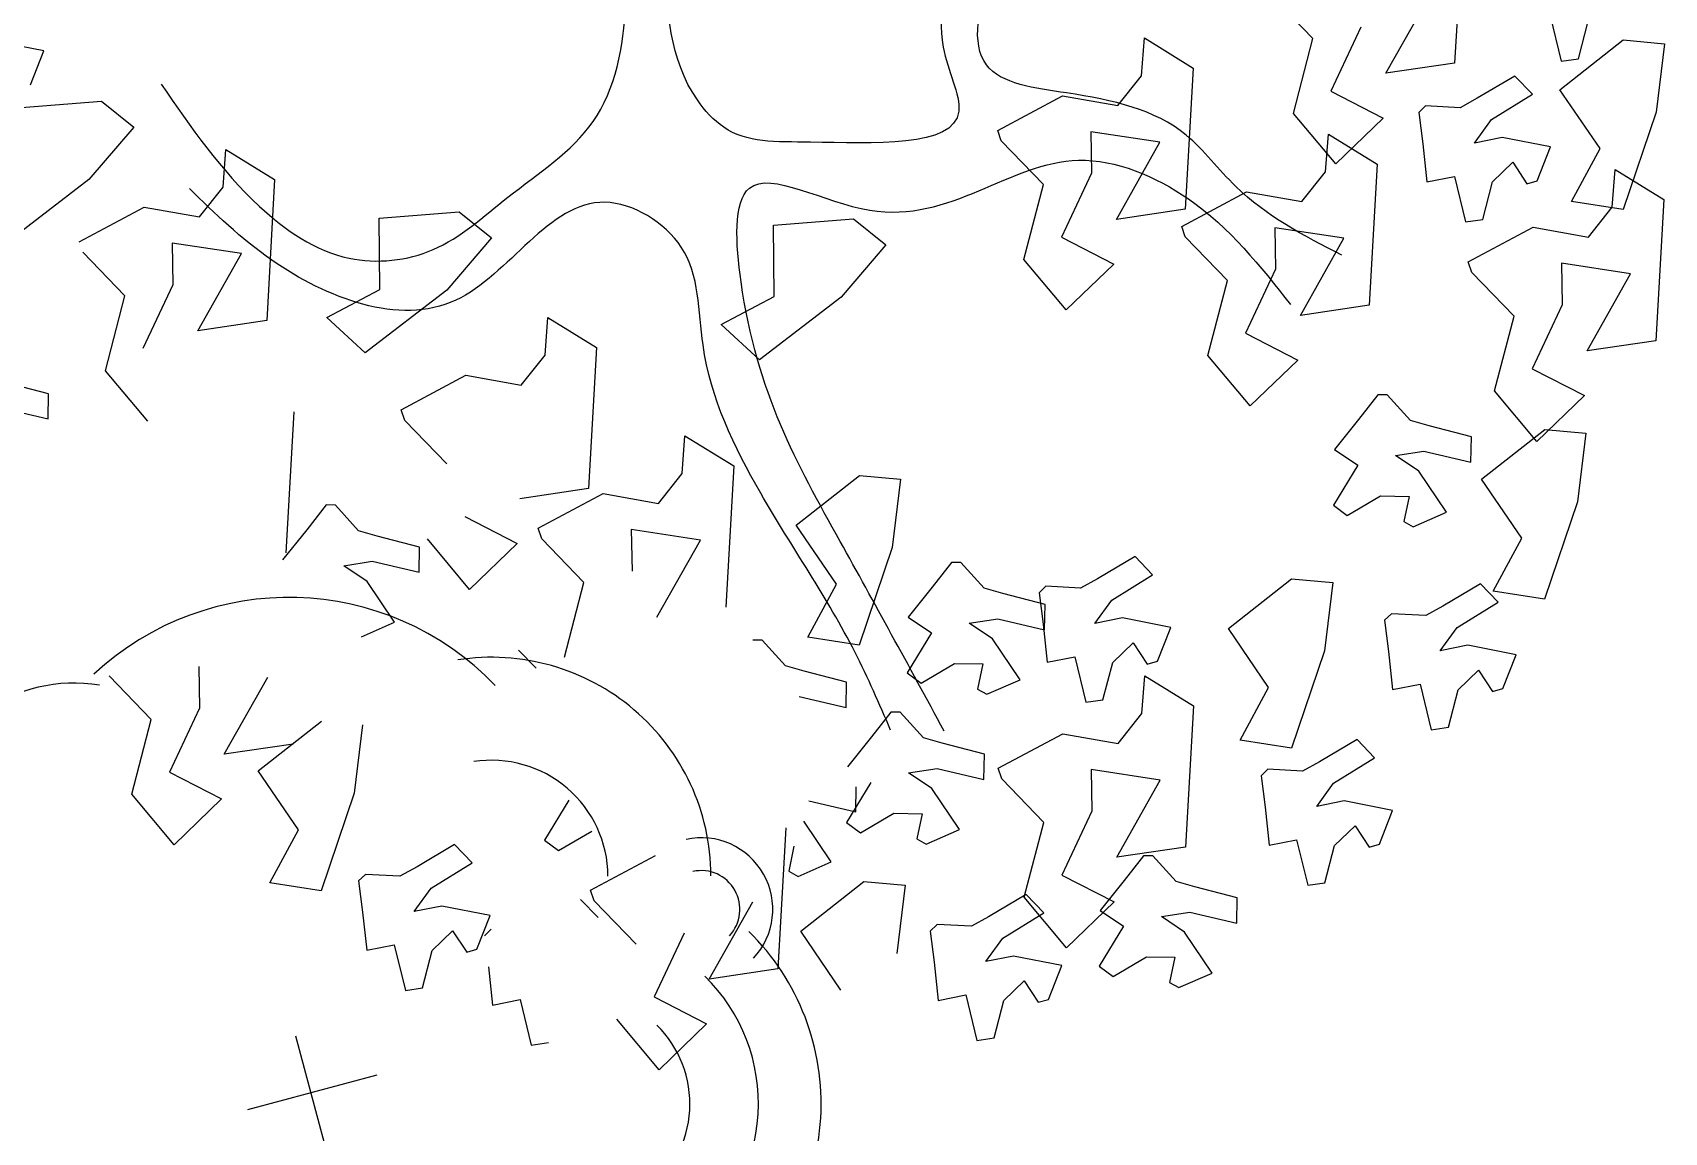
# Model space of a CAD drawing. Extents: x 225694 to 1397201, y -46174 to 794826.
# Drawn here: x 653760 to 658852, y 575310 to 578744 of the extents above; entities that cross this region are included whole.
import ezdxf

# ---------------------------------------------------------------- set-up
doc = ezdxf.new("R2010")
doc.units = 0
doc.header["$LTSCALE"] = 0.5
doc.header["$MEASUREMENT"] = 0
doc.layers.add('08-树', color=73, linetype='Continuous')
doc.layers.add('树', color=124, linetype='Continuous')
doc.styles.get("Standard").update_dxf_attribs({"font": 'rs.shx', "bigfont": 'hztxt.shx'})

# ---------------------------------------------------------------- blocks, each defined once
blk = doc.blocks.new('银杏')
at = {"layer": '树', "color": 60}
for p, q in [((351.9640775497537, 2732.857912140549), (392.2581877529155, 2843.016276097507)), ((392.2581877529155, 2843.016276097507), (573.5369792541023, 2770.24956531229)), ((441.8121681183111, 2523.679324485012), (351.9640775497537, 2732.857912140549)), ((573.5369792541023, 2770.24956531229), (816.0881668038201, 2608.577080323943)), ((700.5697184612509, 2615.834928893135), (818.6928151852917, 2727.299777918612)), ((818.6928151852917, 2727.299777918612), (1199.203734948067, 2602.145431067911)), ((370.503784090979, 2596.681684555137), (275.1452851758804, 2650.723476915271)), ((364.8515565812122, 2547.950981492293), (370.503784090979, 2596.681684555137)), ((632.6169303979259, 2590.501912468229), (441.8121681183111, 2523.679324485012)), ((756.3974041703623, 2473.465749675524), (632.6169303979259, 2590.501912468229)), ((802.0205795129295, 2580.594967526966), (700.5697184612509, 2615.834928893135)), ((816.0881668038201, 2608.577080323943), (756.3974041703623, 2473.465749675524)), ((1199.203734948067, 2602.145431067911), (1176.604605689412, 2406.557532739476)), ((232.171496727271, 2550.778439572663), (364.8515565812122, 2547.950981492293)), ((866.2921030537691, 2493.884321293444), (802.0205795129295, 2580.594967526966)), ((997.3575314113405, 2582.021266662632), (918.0614295850974, 2400.572706652456)), ((1176.604605689412, 2406.557532739476), (997.3575314113405, 2582.021266662632)), ((591.678952065995, 2455.62165960588), (530.5274939860683, 2330.169857126311)), ((674.6774774014484, 2394.722548241843), (591.678952065995, 2455.62165960588)), ((799.0482828409877, 2349.630687822239), (866.2921030537691, 2493.884321293444)), ((434.2789450490382, 2444.734479680308), (371.6550788988825, 2409.990730063641)), ((371.6550788988825, 2409.990730063641), (404.9720697139855, 2291.0199654178)), ((473.7213238903787, 2314.075553635717), (434.2789450490382, 2444.734479680308)), ((-88.28728750371374, 2379.903482806054), (292.2236322544049, 2254.749135954422)), ((606.0936917753424, 2341.585703081102), (674.9851693732198, 2364.384940708173)), ((674.9851693732198, 2364.384940708173), (674.6774774014484, 2394.722548241843)), ((918.0614295850974, 2400.572706652456), (1032.289153724676, 2372.086098567699)), ((1032.289153724676, 2372.086098567699), (1185.376898653572, 2243.125787105528)), ((1185.376898653572, 2243.125787105528), (1297.232383929892, 2366.535148119205)), ((1297.232383929892, 2366.535148119205), (1387.970928785158, 2202.983471906395)), ((525.3251818770077, 2250.845195933362), (473.7213238903787, 2314.075553635717)), ((530.5274939860683, 2330.169857126311), (525.3251818770077, 2250.845195933362)), ((645.062910099281, 2271.345641508349), (606.0936917753424, 2341.585703081102)), ((846.1976553096902, 2146.809189328575), (799.0482828409877, 2349.630687822239)), ((1361.298550109146, 2233.049705310841), (1401.592660311377, 2343.208069268265)), ((1401.592660311377, 2343.208069268265), (1582.871451812563, 2270.441358483047)), ((404.9720697139855, 2291.0199654178), (418.2220933164936, 2237.354454227374)), ((740.4214090162423, 2217.303849147749), (645.062910099281, 2271.345641508349)), ((1582.871451812563, 2270.441358483047), (1825.422639363213, 2108.768873493769)), ((269.6245029985439, 2059.161237626453), (90.37742871860974, 2234.624971549609)), ((292.2236322544049, 2254.749135954422), (269.6245029985439, 2059.161237626453)), ((418.2220933164936, 2237.354454227374), (388.0251679576468, 2144.162770168041)), ((1027.976891630096, 2232.238607186475), (877.7345460818615, 2148.884085078374)), ((1218.693889470538, 2124.155022461549), (1027.976891630096, 2232.238607186475)), ((1451.146640676772, 2023.871117655304), (1361.298550109146, 2233.049705310841)), ((734.7691815055441, 2168.57314608444), (740.4214090162423, 2217.303849147749)), ((1387.970928785158, 2202.983471906395), (1218.693889470538, 2124.155022461549)), ((388.0251679576468, 2144.162770168041), (400.96749959304, 2120.834866504301)), ((596.886809538817, 2092.075942979311), (602.0891216516029, 2171.400604165741)), ((602.0891216516029, 2171.400604165741), (734.7691815055441, 2168.57314608444)), ((877.7345460818615, 2148.884085078374), (846.1976553096902, 2146.809189328575)), ((400.96749959304, 2120.834866504301), (489.4760290093254, 2108.92280880094)), ((489.4760290093254, 2108.92280880094), (596.886809538817, 2092.075942979311)), ((1641.951402956387, 2090.693705638521), (1451.146640676772, 2023.871117655304)), ((1765.731876729755, 1973.657542845351), (1641.951402956387, 2090.693705638521)), ((1825.422639363213, 2108.768873493769), (1765.731876729755, 1973.657542845351)), ((125.3090510356706, 2024.689803455607), (278.3967959608417, 1895.729491992504)), ((278.3967959608417, 1895.729491992504), (390.2522812390234, 2019.138853006647)), ((390.2522812390234, 2019.138853006647), (480.9908260942902, 1855.587176792906)), ((1327.358846140793, 2027.002009106451), (1266.792481834767, 1919.318304528599)), ((1396.208147519035, 2007.287789644324), (1327.358846140793, 2027.002009106451)), ((1331.70830843295, 1887.008003475261), (1396.208147519035, 2007.287789644324)), ((393.6958357791882, 1857.330908213393), (511.8189325041603, 1968.795757237938)), ((511.8189325041603, 1968.795757237938), (892.329852262279, 1843.641410386306)), ((1799.339458605042, 1979.150291445781), (1736.715592453023, 1944.406541828183)), ((1736.715592453023, 1944.406541828183), (1770.03258327092, 1825.435777185136)), ((1838.781837446382, 1848.491365400725), (1799.339458605042, 1979.150291445781)), ((1266.792481834767, 1919.318304528599), (1238.21441649436, 1872.001876113587)), ((1515.205158590106, 1903.687576073804), (1383.256727662636, 1858.220366514404)), ((1530.83180407132, 1801.936581367278), (1515.205158590106, 1903.687576073804)), ((120.9967889392283, 1884.842312074383), (-29.24555660993792, 1801.487789965817)), ((311.7137867787387, 1776.758727348992), (120.9967889392283, 1884.842312074383)), ((480.9908260942902, 1855.587176792906), (311.7137867787387, 1776.758727348992)), ((495.1466968308669, 1822.090946846292), (393.6958357791882, 1857.330908213393)), ((1238.21441649436, 1872.001876113587), (1150.965494055068, 1827.457855047309)), ((1323.487131644739, 1805.80795084883), (1331.70830843295, 1887.008003475261)), ((1383.256727662636, 1858.220366514404), (1323.487131644739, 1805.80795084883)), ((1895.588007544866, 1864.585668892716), (1890.385695433011, 1785.261007698369)), ((2010.123423656216, 1805.761453274288), (1971.154205332277, 1876.001514847041)), ((559.4182203717064, 1735.380300612305), (495.1466968308669, 1822.090946846292)), ((690.4836487264838, 1823.517245980096), (611.1875469021033, 1642.068685972248)), ((869.730723006418, 1648.053512057872), (690.4836487264838, 1823.517245980096)), ((892.329852262279, 1843.641410386306), (869.730723006418, 1648.053512057872)), ((1150.965494055068, 1827.457855047309), (1143.621785647003, 1801.810925715719)), ((1422.650495317532, 1735.636595342425), (1444.762320633745, 1812.859217719757)), ((1444.762320633745, 1812.859217719757), (1509.597447140841, 1780.267082275939)), ((1770.03258327092, 1825.435777185136), (1783.28260687436, 1771.770265994244)), ((1890.385695433011, 1785.261007698369), (1838.781837446382, 1848.491365400725)), ((1143.621785647003, 1801.810925715719), (1197.783670210047, 1730.802847589948)), ((1509.597447140841, 1780.267082275939), (1530.83180407132, 1801.936581367278)), ((1783.28260687436, 1771.770265994244), (1753.085681514582, 1678.57858193398)), ((492.1744001570623, 1591.126667139702), (559.4182203717064, 1735.380300612305)), ((1197.783670210047, 1730.802847589948), (1261.822028428083, 1642.9394232427)), ((1451.865818701452, 1629.994636268471), (1422.650495317532, 1735.636595342425)), ((1261.822028428083, 1642.9394232427), (1321.59162444598, 1695.351838907343)), ((1321.59162444598, 1695.351838907343), (1413.411279708846, 1599.533554077731)), ((1753.085681514582, 1678.57858193398), (1766.028013149044, 1655.25067827024)), ((1961.947323093889, 1626.49175474525), (1967.149635209469, 1705.816415932612)), ((611.1875469021033, 1642.068685972248), (725.415271044476, 1613.582077887491)), ((1413.411279708846, 1599.533554077731), (1451.865818701452, 1629.994636268471)), ((1766.028013149044, 1655.25067827024), (1854.536542567192, 1643.338620567811)), ((1854.536542567192, 1643.338620567811), (1961.947323093889, 1626.49175474525)), ((539.3237726266962, 1388.305168647435), (492.1744001570623, 1591.126667139702)), ((725.415271044476, 1613.582077887491), (878.5030159696471, 1484.621766422992)), ((878.5030159696471, 1484.621766422992), (990.3585012468975, 1608.031127438531)), ((990.3585012468975, 1608.031127438531), (1081.097046103096, 1444.479451225256)), ((-3.773912675911561, 1424.229672271875), (114.3491840490606, 1535.69452129642)), ((114.3491840490606, 1535.69452129642), (494.8601038071793, 1410.540174444322)), ((1584.257248249603, 1431.246261980967), (1624.551358453697, 1541.40462593839)), ((1624.551358453697, 1541.40462593839), (1805.830149953952, 1468.637915153173)), ((2135.062927866122, 1527.281398686231), (2072.439061714103, 1492.537649069098)), ((2174.505306707462, 1396.622472642572), (2135.062927866122, 1527.281398686231)), ((2072.439061714103, 1492.537649069098), (2105.756052530138, 1373.566884428845)), ((721.1030089480337, 1473.734586506267), (570.8606633979362, 1390.380064397701)), ((911.8200067875441, 1365.65100178041), (721.1030089480337, 1473.734586506267)), ((1081.097046103096, 1444.479451225256), (911.8200067875441, 1365.65100178041)), ((1805.830149953952, 1468.637915153173), (2048.381337504601, 1306.965430164826)), ((97.6769483757671, 1388.989710903843), (-3.773912675911561, 1424.229672271875)), ((161.9484719166066, 1302.279064670787), (97.6769483757671, 1388.989710903843)), ((293.013900271384, 1390.416010038578), (213.7177984470036, 1208.96745003073)), ((472.2609745503869, 1214.952276116353), (293.013900271384, 1390.416010038578)), ((494.8601038071793, 1410.540174444322), (472.2609745503869, 1214.952276116353)), ((570.8606633979362, 1390.380064397701), (539.3237726266962, 1388.305168647435)), ((1674.105338818161, 1222.067674325895), (1584.257248249603, 1431.246261980967)), ((2226.109164691297, 1333.39211494301), (2174.505306707462, 1396.622472642572)), ((2105.756052530138, 1373.566884428845), (2119.006076132646, 1319.901373238885)), ((94.70465170103125, 1158.025431198184), (161.9484719166066, 1302.279064670787)), ((2048.381337504601, 1306.965430164826), (1988.690574871143, 1171.854099515476)), ((2119.006076132646, 1319.901373238885), (2088.80915077473, 1226.70968917443)), ((1864.910101097776, 1288.890262308181), (1674.105338818161, 1222.067674325895)), ((1988.690574871143, 1171.854099515476), (1864.910101097776, 1288.890262308181)), ((2297.670792357763, 1174.622861981974), (2302.873104470549, 1253.947523173527)), ((213.7177984470036, 1208.96745003073), (327.9455225875136, 1180.480841945508)), ((2088.80915077473, 1226.70968917443), (2101.75148240733, 1203.381785514415)), ((2101.75148240733, 1203.381785514415), (2190.260011828272, 1191.46972780826)), ((141.8540241706651, 955.2039327054517), (94.70465170103125, 1158.025431198184)), ((327.9455225875136, 1180.480841945508), (481.033267513616, 1051.520530481474)), ((481.033267513616, 1051.520530481474), (592.8887527908664, 1174.929891496547)), ((592.8887527908664, 1174.929891496547), (683.6272976461332, 1011.378215283272)), ((2190.260011828272, 1191.46972780826), (2297.670792357763, 1174.622861981974)), ((1629.064174651867, 1064.753709308454), (1567.912716569146, 939.3019068330759)), ((1712.062699985458, 1003.854597945348), (1629.064174651867, 1064.753709308454)), ((1742.821346815443, 958.2938689423027), (1860.944443539483, 1069.758717966848)), ((323.6332604920026, 1040.633350564283), (173.3909149428364, 957.2788284557173)), ((514.350258331513, 932.5497658384265), (323.6332604920026, 1040.633350564283)), ((1471.664167632116, 1053.866529387073), (1409.04030148196, 1019.122779770871)), ((1409.04030148196, 1019.122779770871), (1442.357292293338, 900.1520151282893)), ((1511.106546472525, 923.2076033429476), (1471.664167632116, 1053.866529387073)), ((683.6272976461332, 1011.378215283272), (514.350258331513, 932.5497658384265)), ((1643.478914356558, 950.7177527920576), (1712.370391955366, 973.5169904144714)), ((1712.370391955366, 973.5169904144714), (1712.062699985458, 1003.854597945348)), ((173.3909149428364, 957.2788284557173), (141.8540241706651, 955.2039327054517)), ((1567.912716569146, 939.3019068330759), (1562.710404457292, 859.9772456438513)), ((1682.448132680496, 880.4776912197703), (1643.478914356558, 950.7177527920576)), ((1844.272207865259, 923.0539075793931), (1742.821346815443, 958.2938689423027)), ((1442.357292293338, 900.1520151282893), (1455.607315896777, 846.4865039383294)), ((1562.710404457292, 859.9772456438513), (1511.106546472525, 923.2076033429476)), ((1777.806631596526, 826.4358988587046), (1682.448132680496, 880.4776912197703)), ((1908.543731405167, 836.3432613491314), (1844.272207865259, 923.0539075793931)), ((1455.607315896777, 846.4865039383294), (1425.410390541656, 753.2948198752711)), ((1772.154404090485, 777.7051957884105), (1777.806631596526, 826.4358988587046)), ((1425.410390541656, 753.2948198752711), (1438.352722174255, 729.9669162147911)), ((1634.272032122826, 701.2079926823499), (1639.474344234681, 780.5326538729714)), ((1639.474344234681, 780.5326538729714), (1772.154404090485, 777.7051957884105)), ((1474.411610762356, 737.6981035523349), (1413.845246455399, 630.0143989786739)), ((1438.352722174255, 729.9669162147911), (1526.861251591472, 718.0548585077049)), ((1543.260912140599, 717.9838840906741), (1474.411610762356, 737.6981035523349)), ((1478.761073058238, 597.7040979188168), (1543.260912140599, 717.9838840906741)), ((1526.861251591472, 718.0548585077049), (1634.272032122826, 701.2079926823499)), ((1413.845246455399, 630.0143989786739), (1385.267181118717, 582.6979705576086)), ((278.3341251478996, 496.2083365950966), (372.9657175072934, 565.5144849141361)), ((372.9657175072934, 565.5144849141361), (483.4350805801805, 404.4135405673878)), ((1385.267181118717, 582.6979705576086), (1298.018258672906, 538.1539494969184)), ((1298.018258672906, 538.1539494969184), (1290.674550266704, 512.5070201648632)), ((237.0608517301735, 272.3224776979769), (278.3341251478996, 496.2083365950966)), ((985.5461427231785, 323.9033976896899), (1025.84025292634, 434.0617616522359)), ((483.4350805801805, 404.4135405673878), (595.570108426502, 135.3507105173776)), ((432.8865130122285, 222.0827926221536), (237.0608517301735, 272.3224776979769)), ((470.9581101832446, 56.04176582640503), (432.8865130122285, 222.0827926221536)), ((595.570108426502, 135.3507105173776), (470.9581101832446, 56.04176582640503))]:
    blk.add_line(p, q, dxfattribs=at)
at = {"layer": '树'}
for p, q in [((1956.73946562293, 1990.037471371354), (1895.588007544866, 1864.585668892716)), ((2039.737990959315, 1929.138360008714), (1956.73946562293, 1990.037471371354)), ((1971.154205332277, 1876.001514847041), (2040.045682932017, 1898.800752474577)), ((2040.045682932017, 1898.800752474577), (2039.737990959315, 1929.138360008714)), ((2105.481922573177, 1751.719660913688), (2010.123423656216, 1805.761453274288)), ((2099.829695062479, 1702.98895785131), (2105.481922573177, 1751.719660913688)), ((1967.149635209469, 1705.816415932612), (2099.829695062479, 1702.98895785131)), ((2292.462934885873, 1538.168578607612), (2231.311476804083, 1412.716776134097)), ((2375.461460221326, 1477.269467245904), (2292.462934885873, 1538.168578607612)), ((2306.877674590563, 1424.132622091216), (2375.769152192166, 1446.931859715027)), ((2375.769152192166, 1446.931859715027), (2375.461460221326, 1477.269467245904)), ((2231.311476804083, 1412.716776134097), (2226.109164691297, 1333.39211494301)), ((2345.846892914502, 1353.892560518929), (2306.877674590563, 1424.132622091216)), ((2441.205391831463, 1299.850768158329), (2345.846892914502, 1353.892560518929)), ((2435.55316432449, 1251.120065087569), (2441.205391831463, 1299.850768158329)), ((2302.873104470549, 1253.947523173527), (2435.55316432449, 1251.120065087569)), ((1860.944443539483, 1069.758717966848), (2241.455363300396, 944.6043711203383)), ((2417.988009388326, 1048.609884091769), (2357.421645079507, 940.9261795171769)), ((2486.837310766568, 1028.895664630109), (2417.988009388326, 1048.609884091769)), ((2422.337471682345, 908.6158784573199), (2486.837310766568, 1028.895664630109)), ((2039.60915976367, 924.4802067150595), (1960.313057937426, 743.0316467048833)), ((2218.856234039878, 749.0164727951633), (2039.60915976367, 924.4802067150595)), ((2241.455363300396, 944.6043711203383), (2218.856234039878, 749.0164727951633)), ((2357.421645079507, 940.9261795171769), (2328.843579743756, 893.6097510951804)), ((2605.834321838571, 925.2954510558629), (2473.885890907375, 879.8282415039139)), ((2621.460967317922, 823.5444563530618), (2605.834321838571, 925.2954510558629)), ((2328.843579743756, 893.6097510951804), (2241.594657299807, 849.0657300368184)), ((2414.116294891341, 827.4158258341486), (2422.337471682345, 908.6158784573199)), ((2473.885890907375, 879.8282415039139), (2414.116294891341, 827.4158258341486)), ((1841.299911191454, 692.0896278788568), (1908.543731405167, 836.3432613491314)), ((2241.594657299807, 849.0657300368184), (2234.250948891742, 823.4188007042976)), ((2513.279658564134, 757.2444703277433), (2535.391483878484, 834.4670927092666)), ((2535.391483878484, 834.4670927092666), (2600.226610387443, 801.8749572612578)), ((2234.250948891742, 823.4188007042976), (2288.412833455717, 752.4107225785265)), ((2600.226610387443, 801.8749572612578), (2621.460967317922, 823.5444563530618)), ((1960.313057937426, 743.0316467048833), (2074.540782075142, 714.5450386233861)), ((2288.412833455717, 752.4107225785265), (2352.451191675616, 664.5472982280189)), ((2542.494981948985, 651.602511255187), (2513.279658564134, 757.2444703277433)), ((2074.540782075142, 714.5450386233861), (2227.628527005902, 585.5847271588864)), ((2227.628527005902, 585.5847271588864), (2339.484012280358, 708.9940881753573)), ((2339.484012280358, 708.9940881753573), (2430.222557137487, 545.442411958822)), ((2352.451191675616, 664.5472982280189), (2412.22078769072, 716.9597138963873)), ((2412.22078769072, 716.9597138963873), (2504.040442958241, 621.1414290597895)), ((1888.449283662019, 489.2681293810019), (1841.299911191454, 692.0896278788568)), ((2504.040442958241, 621.1414290597895), (2542.494981948985, 651.602511255187)), ((1662.257923215395, 614.3836705182912), (1530.309492283268, 568.9164609654108)), ((1677.884568693815, 512.6326758145588), (1662.257923215395, 614.3836705182912)), ((1470.539896266302, 516.5040452947142), (1478.761073058238, 597.7040979188168)), ((1530.309492283268, 568.9164609654108), (1470.539896266302, 516.5040452947142)), ((2070.228519985219, 574.6975472356426), (1919.986174436053, 491.3430251275422)), ((2260.945517820073, 466.6139625181677), (2070.228519985219, 574.6975472356426)), ((1290.674550266704, 512.5070201648632), (1344.836434834404, 441.498942041886)), ((1569.703259940026, 446.3326897892402), (1591.815085254377, 523.5553121712292)), ((1591.815085254377, 523.5553121712292), (1656.650211766129, 490.9631767241517)), ((1656.650211766129, 490.9631767241517), (1677.884568693815, 512.6326758145588)), ((2430.222557137487, 545.442411958822), (2260.945517820073, 466.6139625181677)), ((2475.141331670573, 519.248703415622), (2413.989873589715, 393.7969009411754)), ((2558.139857006958, 458.3495920525165), (2475.141331670573, 519.248703415622)), ((1919.986174436053, 491.3430251275422), (1888.449283662019, 489.2681293810019)), ((2317.741324650822, 508.3615234933095), (2255.117458498804, 473.6177738752449)), ((2255.117458498804, 473.6177738752449), (2288.434449314838, 354.6470092359232)), ((2357.183703489369, 377.7025974529097), (2317.741324650822, 508.3615234933095)), ((1025.84025292634, 434.0617616522359), (1207.119044427527, 361.2950508628273)), ((1344.836434834404, 441.498942041886), (1408.874793051509, 353.6355176895158)), ((1598.918583322084, 340.6907307152869), (1569.703259940026, 446.3326897892402)), ((1839.875299751526, 462.1416411945829), (1779.308935444569, 354.4579366218532)), ((1908.724601129768, 442.4274217329221), (1839.875299751526, 462.1416411945829)), ((1844.224762047408, 322.1476355610648), (1908.724601129768, 442.4274217329221)), ((2489.556071375264, 405.2127468982944), (2558.447548976867, 428.0119845225709)), ((2558.447548976867, 428.0119845225709), (2558.139857006958, 458.3495920525165)), ((1408.874793051509, 353.6355176895158), (1468.64438906475, 406.0479333574185)), ((1468.64438906475, 406.0479333574185), (1560.464044332271, 310.2296485208208)), ((2408.787561476929, 314.4722397496225), (2357.183703489369, 377.7025974529097)), ((2413.989873589715, 393.7969009411754), (2408.787561476929, 314.4722397496225)), ((2528.525289700134, 334.9726853255415), (2489.556071375264, 405.2127468982944)), ((1075.394233288942, 114.7248100341531), (985.5461427231785, 323.9033976896899)), ((1207.119044427527, 361.2950508628273), (1449.670231980039, 199.622565869824)), ((1560.464044332271, 310.2296485208208), (1598.918583322084, 340.6907307152869)), ((1779.308935444569, 354.4579366218532), (1750.730870107887, 307.1415081998566)), ((2027.721612204565, 338.8272081610048), (1895.773181272438, 293.3599986076588)), ((2043.348257683916, 237.0762134572724), (2027.721612204565, 338.8272081610048)), ((2288.434449314838, 354.6470092359232), (2301.684472918278, 300.9814980454976)), ((2623.883788616164, 280.9308929658728), (2528.525289700134, 334.9726853255415)), ((1750.730870107887, 307.1415081998566), (1663.481947662076, 262.5974871391663)), ((1836.003585254541, 240.9475829378935), (1844.224762047408, 322.1476355610648)), ((1895.773181272438, 293.3599986076588), (1836.003585254541, 240.9475829378935)), ((2301.684472918278, 300.9814980454976), (2271.487547560362, 207.7898139810422)), ((2618.231561110122, 232.200189895113), (2623.883788616164, 280.9308929658728)), ((1663.481947662076, 262.5974871391663), (1656.138239254942, 236.9505578080425)), ((1656.138239254942, 236.9505578080425), (1710.300123822642, 165.9424796845997)), ((1935.166948929196, 170.7762274314882), (1957.278774242615, 247.9988498139428)), ((1957.278774242615, 247.9988498139428), (2022.113900754368, 215.406714367331)), ((2022.113900754368, 215.406714367331), (2043.348257683916, 237.0762134572724)), ((2480.349189141532, 155.702986789518), (2485.55150125525, 235.0276479796739)), ((2485.55150125525, 235.0276479796739), (2618.231561110122, 232.200189895113)), ((1449.670231980039, 199.622565869824), (1389.979469346581, 64.51123522606213)), ((2271.487547560362, 207.7898139810422), (2284.429879192961, 184.4619103214936)), ((1266.198995572282, 181.5473980183015), (1075.394233288942, 114.7248100341531)), ((1389.979469346581, 64.51123522606213), (1266.198995572282, 181.5473980183015)), ((1710.300123822642, 165.9424796845997), (1774.338482040679, 78.07905533176381)), ((1964.382272311253, 65.13426835753489), (1935.166948929196, 170.7762274314882)), ((2100.305292041739, 38.88672484981362), (2140.59940224397, 149.0450888109626)), ((2140.59940224397, 149.0450888109626), (2321.878193747019, 76.27837802201975)), ((2284.429879192961, 184.4619103214936), (2372.938408612972, 172.5498526148731)), ((2372.938408612972, 172.5498526148731), (2480.349189141532, 155.702986789518)), ((1541.772988409502, 137.3157142387936), (1481.206624102546, 29.6320096651325)), ((1610.622289787745, 117.6014947766671), (1541.772988409502, 137.3157142387936)), ((1546.122450706316, -2.678291395190172), (1610.622289787745, 117.6014947766671)), ((1834.10807805392, 130.4914710001322), (1925.927733321441, 34.67318616306875)), ((1903.994495888008, 67.77969156729523), (1835.145194509765, 87.49391102942172)), ((1839.494656806579, -52.5000946050277), (1903.994495888008, 67.77969156729523)), ((1925.927733321441, 34.67318616306875), (1964.382272311253, 65.13426835753489)), ((1481.206624102546, 29.6320096651325), (1452.628558766795, -17.68441875686403)), ((2190.153382610297, -170.2918628061889), (2100.305292041739, 38.88672484981362)), ((749.1469756772276, -124.4592209112598), (867.270072403131, -12.9943718862487)), ((867.270072403131, -12.9943718862487), (1247.780992159387, -138.1487187350867)), ((1452.628558766795, -17.68441875686403), (1365.379636320984, -62.22843981615733)), ((2022.991506963735, -35.8205220050877), (1891.043076031609, -81.28773155843373)), ((2038.618152442155, -137.5715167088201), (2022.991506963735, -35.8205220050877)), ((1365.379636320984, -62.22843981615733), (1358.035927912919, -87.87536914867815)), ((850.5978367270436, -159.6991822746349), (749.1469756772276, -124.4592209112598)), ((1896.448196271202, -134.8352286581649), (2276.959116028389, -259.9895755065372)), ((1952.548669001786, -126.6488803521497), (2017.383795513539, -159.2410157992272)), ((2017.383795513539, -159.2410157992272), (2038.618152442155, -137.5715167088201)), ((2380.958144889912, -103.4692748234374), (2190.153382610297, -170.2918628061889)), ((914.8693602660205, -246.4098285048967), (850.5978367270436, -159.6991822746349)), ((1045.934788622661, -158.2728831403656), (966.6386867992114, -339.7214431491448)), ((1225.181862900732, -333.7366170593305), (1045.934788622661, -158.2728831403656)), ((847.6255400504451, -390.6634619765682), (914.8693602660205, -246.4098285048967)), ((2276.959116028389, -259.9895755065372), (2254.359986769734, -455.5774738307809)), ((324.6774423017632, -413.1013217711588), (442.8005390267354, -301.6364727456821)), ((442.8005390267354, -301.6364727456821), (823.3114587829914, -426.7908195940545)), ((2254.359986769734, -455.5774738307809), (2075.112912491662, -280.1137399118161)), ((966.6386867992114, -339.7214431491448), (1080.866410936927, -368.208051229245)), ((426.1283033506479, -448.3412831340684), (324.6774423017632, -413.1013217711588)), ((894.7749125228729, -593.4849604744231), (847.6255400504451, -390.6634619765682)), ((490.3998268905561, -535.0519293647958), (426.1283033506479, -448.3412831340684)), ((823.3114587829914, -426.7908195940545), (800.7123295243364, -622.3787179182982)), ((1076.554148845142, -508.0555426188512), (926.3118032959756, -591.4100647269515)), ((1267.271146680927, -616.1391273372574), (1076.554148845142, -508.0555426188512)), ((2110.044534805929, -490.0489080016268), (2263.132279733894, -619.0092194689205)), ((2263.132279733894, -619.0092194689205), (2374.987765009282, -495.5998584505869)), ((2374.987765009282, -495.5998584505869), (2465.726309866412, -659.1515346671222)), ((423.1560066749807, -679.3055628364673), (490.3998268905561, -535.0519293647958)), ((1923.953036390943, -715.3258172449423), (1876.803663919447, -512.5043187480187)), ((926.3118032959756, -591.4100647269515), (894.7749125228729, -593.4849604744231)), ((2105.732272714144, -629.8963993903017), (1955.489927164977, -713.250921498402)), ((809.4846224894281, -785.8104635573691), (921.3401077657472, -662.4011025385698)), ((921.3401077657472, -662.4011025385698), (1012.078652622877, -825.9527787551051)), ((1792.371013697935, -774.344587910804), (1763.155690316809, -668.7026288368506)), ((2465.726309866412, -659.1515346671222), (2296.449270549929, -737.9799841087079)), ((1276.554721424123, -701.9127712802729), (1213.930855273036, -736.6565208969405)), ((1662.096819440601, -708.987385269138), (1753.916474709054, -804.8056701066671)), ((1955.489927164977, -713.250921498402), (1923.953036390943, -715.3258172449423)), ((2004.402545960387, -714.8457239348209), (1941.7786798093, -749.5894735514885)), ((1753.916474709054, -804.8056701066671), (1792.371013697935, -774.344587910804)), ((652.0846154696774, -796.6976434773533), (501.8422699205112, -880.0521655859193)), ((1012.078652622877, -825.9527787551051), (842.8016133054625, -904.7812281962251)), ((859.562736419728, -932.0755678083515), (798.9963721127715, -1039.759272382013)), ((928.4120377979707, -951.789787270478), (859.562736419728, -932.0755678083515)), ((863.9121987156104, -1072.06957344187), (928.4120377979707, -951.789787270478)), ((2304.892782419687, -991.00705753488), (2310.545009925729, -942.2763544641202)), ((1919.754040557658, -1008.414757718681), (1858.602582474938, -1133.866560194059)), ((2002.752565891249, -1069.313869081787), (1919.754040557658, -1008.414757718681)), ((1958.148768868996, -1015.417433447088), (1971.091100502526, -1038.745337107568)), ((2167.010410452029, -1067.504260640009), (2172.212722563883, -988.1795994498534)), ((2172.212722563883, -988.1795994498534), (2304.892782419687, -991.00705753488)), ((798.9963721127715, -1039.759272382013), (770.4183067770209, -1087.075700804009)), ((1047.409048871836, -1055.390000843327), (915.4606179406401, -1100.857210395741)), ((1063.035694351187, -1157.140995546593), (1047.409048871836, -1055.390000843327)), ((1762.354033536976, -1019.301937640063), (1699.730167386821, -1054.045687256265)), ((1699.730167386821, -1054.045687256265), (1733.04715819913, -1173.016451898846)), ((1801.796412378317, -1149.960863685119), (1762.354033536976, -1019.301937640063)), ((2059.599629920674, -1050.65739481512), (2167.010410452029, -1067.504260640009)), ((770.4183067770209, -1087.075700804009), (683.1693843302783, -1131.619721863768)), ((855.6910219236743, -1153.269626065972), (863.9121987156104, -1072.06957344187)), ((915.4606179406401, -1100.857210395741), (855.6910219236743, -1153.269626065972)), ((1934.168780262349, -1122.450714235078), (2003.060257861158, -1099.651476612664)), ((2003.060257861158, -1099.651476612664), (2002.752565891249, -1069.313869081787)), ((1853.400270363083, -1213.191221384215), (1801.796412378317, -1149.960863685119)), ((1858.602582474938, -1133.866560194059), (1853.400270363083, -1213.191221384215)), ((1973.137998586288, -1192.690775808296), (1934.168780262349, -1122.450714235078)), ((1733.04715819913, -1173.016451898846), (1746.297181801638, -1226.681963089271)), ((2068.496497502318, -1246.732568168896), (1973.137998586288, -1192.690775808296)), ((1304.745973997517, -1218.172335271141), (1486.024765498703, -1290.939046061016)), ((1746.297181801638, -1226.681963089271), (1716.100256446516, -1319.87364715233)), ((2062.844269996276, -1295.46327123919), (2068.496497502318, -1246.732568168896)), ((1930.164210140472, -1292.635813154629), (2062.844269996276, -1295.46327123919)), ((1354.299954361049, -1537.509286889224), (1264.451863793423, -1328.330699233222)), ((1025.231303442968, -1623.99138181319), (1139.459027580684, -1652.477989894222))]:
    blk.add_line(p, q, dxfattribs=at)
at = {"layer": '树', "color": 76}
for p, q in [((-29.22839667578228, -577.9130506933434), (65.40319568268023, -508.6069023733726)), ((65.40319568268023, -508.6069023733726), (175.8725587564986, -669.7078467215179)), ((-70.50167009350844, -801.7989095904632), (-29.22839667578228, -577.9130506933434)), ((175.8725587564986, -669.7078467215179), (288.0075866018888, -938.7706767701311)), ((470.3053791474085, -882.1270613329252), (423.1560066749807, -679.3055628364673)), ((125.3239911885466, -852.0385946662864), (-70.50167009350844, -801.7989095904632)), ((163.3955883595627, -1018.079621462035), (125.3239911885466, -852.0385946662864)), ((501.8422699205112, -880.0521655859193), (470.3053791474085, -882.1270613329252)), ((288.0075866018888, -938.7706767701311), (163.3955883595627, -1018.079621462035)), ((-370.8946174953599, -1171.028484669398), (-252.7715207703877, -1059.563635643921)), ((-252.7715207703877, -1059.563635643921), (127.7393989858683, -1184.717982492759)), ((683.1693843302783, -1131.619721863768), (675.8256759240758, -1157.266651195823)), ((-269.4437564464752, -1206.268446032307), (-370.8946174953599, -1171.028484669398)), ((127.7393989858683, -1184.717982492759), (105.1402697272133, -1380.305880817003)), ((397.1565024477895, -1177.299155111774), (777.6674222040456, -1302.453501959681)), ((675.8256759240758, -1157.266651195823), (729.9875604908448, -1228.274729319732)), ((-205.1722329074983, -1292.979092262569), (-269.4437564464752, -1206.268446032307)), ((-74.10680455085821, -1204.842146897572), (-153.4029063743073, -1386.290706906817)), ((105.1402697272133, -1380.305880817003), (-74.10680455085821, -1204.842146897572)), ((729.9875604908448, -1228.274729319732), (794.0259187088814, -1316.138153671171)), ((-272.4160531221423, -1437.232725734706), (-205.1722329074983, -1292.979092262569)), ((1486.024765498703, -1290.939046061016), (1728.575953051215, -1452.611531054019)), ((1924.961898028618, -1371.960474344785), (1930.164210140472, -1292.635813154629)), ((1716.100256446516, -1319.87364715233), (1729.042588079115, -1343.201550811878)), ((-153.4029063743073, -1386.290706906817), (-39.17518223472871, -1414.777314987383)), ((1729.042588079115, -1343.201550811878), (1817.551117497263, -1355.11360851943)), ((1817.551117497263, -1355.11360851943), (1924.961898028618, -1371.960474344785)), ((-593.9792985043023, -1475.845412738039), (-499.3477061449084, -1406.539264418534)), ((-499.3477061449084, -1406.539264418534), (-388.8783430720214, -1567.640208765748)), ((-39.17518223472871, -1414.777314987383), (113.9125626923051, -1543.737626454677)), ((1306.373608803144, -1422.418657399132), (1283.774479544489, -1618.006555723376)), ((-635.2525719210971, -1699.731271635625), (-593.9792985043023, -1475.845412738039)), ((-225.2666806497145, -1640.05422423163), (-272.4160531221423, -1437.232725734706)), ((1283.774479544489, -1618.006555723376), (1104.527405267349, -1442.542821805342)), ((1545.10471664439, -1470.686698905076), (1354.299954361049, -1537.509286889224)), ((1668.885190417757, -1587.722861697781), (1545.10471664439, -1470.686698905076)), ((1728.575953051215, -1452.611531054019), (1668.885190417757, -1587.722861697781)), ((-388.8783430720214, -1567.640208765748), (-276.7433152247686, -1836.703038815293)), ((-43.4874443274457, -1554.624806376058), (-193.7297898766119, -1637.979328484624)), ((147.2295535092708, -1662.708391094464), (-43.4874443274457, -1554.624806376058)), ((-773.846229130635, -1597.037317359238), (-834.9976872124244, -1722.489119834616)), ((-690.8477037970442, -1657.936428722343), (-773.846229130635, -1597.037317359238)), ((316.5065928257536, -1583.87994165381), (147.2295535092708, -1662.708391094464)), ((1139.459027580684, -1652.477989894222), (1292.546772508649, -1781.438301361515)), ((1292.546772508649, -1781.438301361515), (1404.402257784037, -1658.028940343182)), ((1404.402257784037, -1658.028940343182), (1495.140802641166, -1821.580616559717)), ((1135.146765488898, -1792.325481282896), (984.9044199397322, -1875.680003390997)), ((1325.863763324684, -1900.409066001303), (1135.146765488898, -1792.325481282896)), ((168.1984118630644, -1835.104182015522), (107.6320475561079, -1942.787886589183)), ((237.0477132413071, -1854.818401477649), (168.1984118630644, -1835.104182015522)), ((1495.140802641166, -1821.580616559717), (1325.863763324684, -1900.409066001303)), ((172.5478741589468, -1975.098187649972), (237.0477132413071, -1854.818401477649))]:
    blk.add_line(p, q, dxfattribs=at)
at = {"layer": '树', "color": 60, "linetype": 'Continuous'}
blk.add_open_spline([(735.492673655739, 1805.327630434767), (654.1442478523571, 1716.02833051344), (527.067907454074, 1576.531737653014), (229.435502435395, 1459.638656795644), (107.1650385412436, 1223.473474773522), (-20.45895402978073, 900.8908423814339), (-513.6287870847011, 1133.669735018604), (-521.9646420158408, 1619.305960771947), (-781.6630741696828, 1860.169206206003), (-850.6383912388701, 1924.141940220376)], degree=3, knots=[0, 0, 0, 0, 358.3097454800715, 559.7243060941289, 920.0680206029615, 1160.301927907135, 1416.925239624851, 2182.832788505004, 2459.82446833492, 2459.82446833492, 2459.82446833492, 2459.82446833492], dxfattribs=at)
at = {"layer": '树', "color": 36, "linetype": 'Continuous'}
for points, knots in [([(-1231.555441755103, 1835.74066168454), (-1106.17180379419, 1834.23420735971), (-794.6220920124557, 1830.491012327679), (-672.1547081273761, 1340.289006946942), (-429.1041357997531, 1030.340590707286), (-182.5080900684248, 833.1370807344138), (193.2624456383741, 920.1845032455018), (39.47918564123064, 471.3475858404522), (-14.49371163151139, 225.8730928293133), (-255.595772665354, 101.0024680846558), (-497.1667802868517, 149.8004735295397), (-879.7020034328082, 265.1988703342615), (-896.2066856018648, 547.1931044832634), (-908.37022079085, 755.0157547487179)], [0, 0, 0, 0, 344.0067919642897, 854.7783317696063, 1261.454442023452, 1563.349745146079, 1749.920344958022, 2178.552796024665, 2428.387806182495, 2535.812858469022, 2945.814140044388, 3136.734294957975, 3671.676795923417, 3671.676795923417, 3671.676795923417, 3671.676795923417]), ([(1747.311759366421, 369.0670538885752), (1544.672236343982, 320.039357216762), (1081.233991287859, 207.9126142900475), (610.8652561615773, 83.5287666024486), (-11.13854425249996, 210.4839235715621), (434.0029558800426, 639.678820480611), (168.9637935916813, 1078.719962395476), (477.3910631823209, 1475.931291979164), (705.8801510684887, 1574.256700308689), (833.2756867927965, 1629.07865345024)], [0, 0, 0, 0, 612.4266018781658, 1400.624643044945, 1667.264021538002, 2013.862052340044, 2622.14261587695, 2952.458878579353, 3368.715072426894, 3368.715072426894, 3368.715072426894, 3368.715072426894]), ([(-597.2096236844081, -1300.452342732227), (-457.5256479536672, -1250.833077380162), (-225.7681869653171, -1168.506991700377), (37.26806351030801, -947.057490605863), (80.98905609216413, -663.2873669282002), (-50.23710835829085, -419.4730957183151), (-145.7901716586485, -111.8634765366327), (-550.3530993636975, 85.75951957745043), (-1156.722005770515, 87.50928430882622), (-1597.998417287713, 317.4648539787043), (-1863.285845604958, 455.7099994538585)], [0, 0, 0, 0, 444.9410158867072, 738.2264113834685, 977.3891703376045, 1235.861110564975, 1558.613694130776, 1901.923017417685, 2485.057293824182, 3364.079319741305, 3364.079319741305, 3364.079319741305, 3364.079319741305]), ([(1705.525726441992, 222.9524681685725), (1625.524995126485, 211.2159351648839), (1372.23750020934, 174.0573118043939), (990.174644385186, 34.8963882948981), (571.3728904959718, -44.81039927199435), (235.6235382598973, 60.41922478348154), (-79.94152192724559, -245.0073833474418), (365.6963082949217, -657.6749793403619), (32.61685920521626, -1108.400544307313), (-203.717593644548, -1248.047201771568), (-290.6606811054517, -1299.420632124762)], [0, 0, 0, 0, 242.0890772205088, 766.4696923101789, 1217.889039380168, 1501.20256959659, 1752.063955628497, 2258.03191941323, 2790.693022212709, 3100.692202735426, 3100.692202735426, 3100.692202735426, 3100.692202735426])]:
    blk.add_open_spline(points, degree=3, knots=knots, dxfattribs=at)
at = {"layer": '树', "color": 60, "width": 0.8, "flags": 9}
for tag, p in [('YSIZE', (5.874245205661282, 269.190986964968)), ('XSIZE', (17.34706406737678, 275.556112123304))]:
    blk.add_attdef(tag, p, '', height=1.0368, rotation=299.0215333453626, dxfattribs=at)
blk = doc.blocks.new('EZHANGQIU')
at = {"layer": '树', "color": 0, "xscale": 1.1016, "yscale": 1.1016, "zscale": 1.1016}
blk.add_blockref('银杏', (-203.1596731494647, -425.7846117664594), dxfattribs=at)
blk = doc.blocks.new('桂花')
at = {"layer": '08-树', "linetype": 'ByBlock'}
for p, q in [((-149.0060604214668, -186.9465072154999), (-149.4984583139449, 195.220464288439)), ((0, 0), (-316.362299966815, -0.4076127760126838))]:
    blk.add_line(p, q, dxfattribs=at)
for centre, radius, start, end in [((-367.0611119180976, 1209.757897574455), 204.1216179958235, 31.93740315200973, 177.2864607733007), ((79.2008694246324, 732.2240327842519), 688.1709901834264, 22.68420261794451, 120.5813927694716), ((-367.0611119180976, 1209.757897574455), 110.3875219606684, 31.93740315200973, 177.2864607733007), ((-611.6496882542997, 656.495807589592), 625.5605066664695, 75.25333079559199, 173.8892588949253), ((79.2008694246324, 732.2240327842519), 509.2916722787301, 22.68420261794451, 120.5813927694716), ((573.7624242335587, 394.7177301831543), 687.4305518152618, 335.0514488567374, 87.04817699742848), ((79.2008694246324, 732.2240327842519), 313.8299231961281, 22.68420261794451, 120.5813927694716), ((-611.6496882542997, 656.495807589592), 331.7840401786329, 75.25333079559199, 173.8892588949253), ((573.7624242335587, 394.7177301831543), 565.1816414891315, 335.0514488567374, 87.04817699742848), ((-742.7348157048255, 92.94799705222249), 815.1242344299916, 118.8409377158755, 207.9924865237155), ((573.7624242335587, 394.7177301831543), 343.5165014671117, 335.0514488567374, 87.04817699742848), ((573.7624242335587, 394.7177301831543), 158.0310236588289, 335.0514488567374, 87.04817699742848), ((867.6290211126179, -183.1415743030593), 443.4853105958114, 286.7742034984123, 55.27854393165255), ((867.6290211126179, -183.1415743030593), 294.1189658487376, 286.7742034984123, 55.27854393165255), ((-1030.568343235558, -464.908974225822), 436.8215813354649, 155.3762929480579, 247.6371806816713), ((286.6005515188008, -545.2127997882708), 769.0616111123394, 271.8980861382924, 6.290952122889609), ((286.6005515188008, -545.2127997882708), 475.2316819009972, 271.8980861382924, 6.290952122889609), ((-551.8929319918243, -692.0422300122664), 651.9717283413304, 181.4393796203018, 289.2261733863383), ((-59.40016065091186, -897.4099740229576), 542.5514063120647, 216.0983444395884, 316.3438707774124)]:
    blk.add_arc(centre, radius, start, end, dxfattribs=at)
blk = doc.blocks.new('GUIHUA')
at = {"layer": '树', "linetype": 'ByBlock', "xscale": 1.0944, "yscale": 1.0944, "zscale": 1.0944}
blk.add_blockref('桂花', (169.1119032138959, -7.853035176754929), dxfattribs=at)

msp = doc.modelspace()

# ---------------------------------------------------------------- block references
at = {"layer": '树', "color": 7, "rotation": 284.9686464037668}
for name, p in [('EZHANGQIU', (656178.3923889378, 578231.4151312013)), ('GUIHUA', (654634.7786305974, 575442.1036784749))]:
    msp.add_blockref(name, p, dxfattribs=at)

doc.saveas('drawing.dxf')
